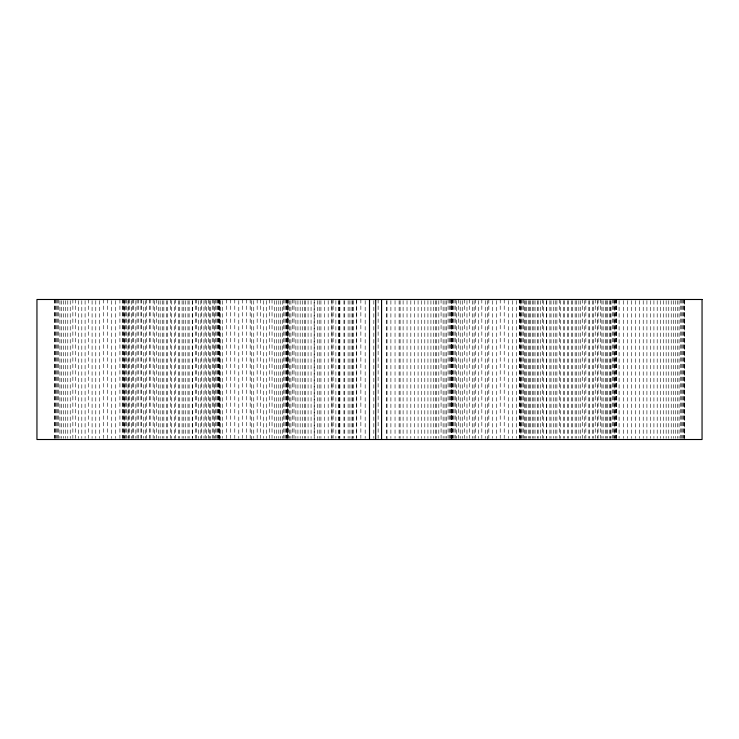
<?xml version="1.0" encoding="UTF-8"?>
<svg xmlns="http://www.w3.org/2000/svg" width="739" height="739" viewBox="0 0 739 739"><rect width="100%" height="100%" fill="white"/><g stroke="black" fill="none" stroke-linecap="round" stroke-linejoin="round"><path stroke-width="0.55" stroke-dasharray="3.69 2.77" d="M684.545 299.489L684.545 438.366M684.434 300.634L684.434 438.366M684.092 299.489L684.092 438.366M683.529 299.489L683.529 438.366M682.744 299.489L682.744 438.366M681.727 299.489L681.727 438.366M680.499 299.489L680.499 438.366M679.058 300.634L679.058 438.366M677.404 300.634L677.404 438.366M675.538 300.634L675.538 438.366M673.478 300.634L673.478 438.366M671.215 300.634L671.215 438.366M668.767 300.634L668.767 438.366M666.135 300.634L666.135 438.366M663.317 300.634L663.317 438.366M660.343 300.634L660.343 438.366M657.202 300.634L657.202 438.366M653.913 300.634L653.913 438.366M650.477 300.634L650.477 438.366M646.911 300.634L646.911 438.366M643.226 300.634L643.226 438.366M639.42 300.634L639.42 438.366M635.522 300.634L635.522 438.366M631.522 300.634L631.522 438.366M627.439 300.634L627.439 438.366M623.291 300.634L623.291 438.366M619.088 300.634L619.088 438.366M616.474 299.489L616.474 438.366M616.363 299.489L616.363 438.366M616.021 299.489L616.021 438.366M615.458 299.489L615.458 438.366M614.83 300.634L614.83 438.366M614.672 299.489L614.672 438.366M613.666 299.489L613.666 438.366M612.437 299.489L612.437 438.366M610.987 300.634L610.987 438.366M610.543 300.634L610.543 438.366M609.333 300.634L609.333 438.366M607.467 300.634L607.467 438.366M606.229 300.634L606.229 438.366M605.407 300.634L605.407 438.366M603.144 300.634L603.144 438.366M601.906 300.634L601.906 438.366M600.696 299.489L600.696 438.366M598.063 299.489L598.063 438.366M597.583 300.634L597.583 438.366M595.246 299.489L595.246 438.366M593.269 300.634L593.269 438.366M592.272 300.634L592.272 438.366M589.131 300.634L589.131 438.366M588.974 300.634L588.974 438.366M585.842 299.489L585.842 438.366M584.725 300.634L584.725 438.366M582.415 299.489L582.415 438.366M580.512 300.634L580.512 438.366M578.849 300.634L578.849 438.366M576.365 300.634L576.365 438.366M575.154 300.634L575.154 438.366M572.291 300.634L572.291 438.366M571.358 300.634L571.358 438.366M568.291 300.634L568.291 438.366M567.45 300.634L567.45 438.366M564.384 300.634L564.384 438.366M563.451 300.634L563.451 438.366M560.587 300.634L560.587 438.366M559.377 299.489L559.377 438.366M556.892 300.634L556.892 438.366M555.22 300.634L555.22 438.366M553.326 300.634L553.326 438.366M551.017 300.634L551.017 438.366M549.899 300.634L549.899 438.366M546.758 300.634L546.758 438.366M546.601 300.634L546.601 438.366M543.47 300.634L543.47 438.366M542.472 299.489L542.472 438.366M540.486 300.634L540.486 438.366M538.158 300.634L538.158 438.366M537.678 300.634L537.678 438.366M535.045 300.634L535.045 438.366M533.835 300.634L533.835 438.366M532.597 300.634L532.597 438.366M530.334 300.634L530.334 438.366M529.512 300.634L529.512 438.366M528.265 300.634L528.265 438.366M526.408 300.634L526.408 438.366M525.198 300.634L525.198 438.366M524.755 300.634L524.755 438.366M523.304 299.489L523.304 438.366M522.076 299.489L522.076 438.366M521.069 299.489L521.069 438.366M520.903 300.634L520.903 438.366M520.274 299.489L520.265 438.366M519.711 299.489L519.711 438.366M519.258 299.489L519.378 438.366M516.653 300.634L516.653 438.366M512.441 300.634L512.441 438.366M508.293 300.634L508.293 438.366M504.22 299.489L504.22 438.366M500.22 299.489L500.22 438.366M496.312 300.634L496.312 438.366M492.516 300.634L492.516 438.366M488.821 299.489L488.821 438.366M487.648 300.634L487.648 439.511M485.255 300.634L485.255 438.366M481.828 299.489L481.828 438.366M478.539 300.634L478.539 438.366M475.399 299.489L475.399 438.366M474.105 300.634L474.105 438.366M472.415 300.634L472.415 438.366M469.607 299.489L469.607 438.366M466.974 300.634L466.974 438.366M464.526 299.489L464.526 438.366M462.263 300.634L462.263 438.366M460.203 300.634L460.203 438.366M458.337 299.489L458.337 438.366M456.684 300.634L456.684 438.366M455.233 299.489L455.233 438.366M454.005 299.489L454.005 438.366M452.998 299.489L452.998 438.366M452.213 299.489L452.139 438.366M452.028 299.489L452.028 438.366M451.686 299.489L451.686 438.366M451.64 299.489L451.64 438.366M451.307 299.489L451.307 438.366M451.187 299.489L451.123 438.366M450.337 299.489L450.337 438.366M449.33 299.489L449.33 438.366M448.102 299.489L448.102 438.366M446.652 300.634L446.652 438.366M444.998 300.634L444.998 438.366M443.132 300.634L443.132 438.366M441.072 299.489L441.072 438.366M438.809 300.634L438.809 438.366M436.361 300.634L436.361 438.366M435.28 300.634L435.28 438.366M433.728 300.634L433.728 438.366M430.92 300.634L430.92 438.366M427.936 300.634L427.936 438.366M424.796 300.634L424.796 438.366M421.507 300.634L421.507 438.366M418.08 300.634L418.08 438.366M414.514 300.634L414.514 438.366M410.819 300.634L410.819 438.366M407.023 300.634L407.023 438.366M403.115 300.634L403.115 438.366M400.095 300.634L400.095 438.366M399.115 300.634L399.115 438.366M395.042 300.634L395.042 438.366M390.894 300.634L390.894 438.366M387.005 300.634L387.005 439.511M386.682 300.634L386.682 438.366M378.137 299.489L378.137 438.366M373.823 300.634L373.823 438.366M365.177 300.634L365.177 438.366M360.863 299.489L360.863 438.366M356.567 299.489L356.567 438.366M356.374 300.634L356.374 438.366M353.611 300.634L353.611 438.366M352.318 300.634L352.318 438.366M351.995 300.634L351.995 439.511M349.916 300.634L349.916 438.366M348.134 300.634L348.106 438.366M344.743 300.634L344.743 438.366M343.958 300.634L343.958 438.366M339.885 300.634L339.885 438.366M339.266 300.634L339.266 438.366M339.035 300.634L339.035 438.366M338.564 300.634L338.564 438.366M335.885 300.634L335.885 438.366M333.077 299.489L333.077 438.366M331.977 300.634L331.977 438.366M331.793 299.489L331.793 438.366M328.181 300.634L328.181 438.366M324.486 300.634L324.486 438.366M320.92 300.634L320.92 438.366M319.183 300.634L319.183 438.366M317.493 300.634L317.493 438.366M314.204 299.489L314.204 438.366L314.14 300.634M311.064 300.634L311.064 438.366M308.08 300.634L308.08 438.366M305.272 300.634L305.272 438.366M304.357 300.634L304.357 438.366M302.639 300.634L302.639 438.366M300.191 300.634L300.191 438.366M297.928 300.634L297.928 438.366M295.868 300.634L295.868 438.366M294.002 299.489L294.002 438.366M292.348 299.489L292.348 438.366M290.898 300.634L290.898 438.366M289.67 300.634L289.67 438.366M288.663 299.489L288.663 438.366M287.877 438.366L287.877 299.489L287.693 438.366M287.36 299.489L287.36 438.366M286.972 299.489L286.972 438.366M286.787 299.489L286.787 438.366M286.002 299.489L286.002 438.366M284.995 299.489L284.995 438.366M283.767 299.489L283.767 438.366M282.316 300.634L282.316 438.366M280.663 300.634L280.663 438.366M278.797 300.634L278.797 438.366M276.737 300.634L276.737 438.366M274.474 300.634L274.474 438.366M272.026 299.489L272.026 438.366M269.393 299.489L269.393 438.366M266.585 300.634L266.585 438.366M263.601 300.634L263.601 438.366M260.461 299.489L260.461 438.366M257.172 299.489L257.172 438.366M253.745 300.634L253.745 438.366M251.352 300.634L251.352 439.511M250.179 299.489L250.179 438.366M246.484 299.489L246.484 438.366M242.688 299.489L242.688 438.366M238.78 300.634L238.78 438.366M234.78 299.489L234.78 438.366M230.707 299.489L230.707 438.366M226.559 299.489L226.559 438.366M222.347 300.634L222.347 438.366M220.628 300.634L220.628 438.366M219.742 299.489L219.742 438.366M219.622 300.634L219.622 438.366M219.289 299.489L219.289 438.366M218.726 299.489L218.726 438.366M218.097 299.489L218.097 438.366M217.931 299.489L217.931 438.366M216.924 299.489L216.924 438.366M215.696 299.489L215.696 438.366M214.245 300.634L214.245 438.366M213.802 299.489L213.802 438.366M212.592 299.489L212.592 438.366M210.735 300.634L210.735 438.366M209.488 300.634L209.488 438.366M208.666 299.489L208.666 438.366M206.403 300.634L206.403 438.366M205.165 299.489L205.165 438.366M203.955 300.634L203.955 438.366M201.322 299.489L201.322 438.366M200.842 300.634L200.842 438.366M198.514 300.634L198.514 438.366M196.528 299.489L196.528 438.366M195.53 299.489L195.53 438.366M192.399 300.634L192.399 438.366M192.242 300.634L192.242 438.366M189.101 300.634L189.101 438.366M187.983 300.634L187.983 438.366M185.674 300.634L185.674 438.366M183.78 300.634L183.78 438.366M182.108 300.634L182.108 438.366M179.623 300.634L179.623 438.366M178.413 300.634L178.413 438.366M175.549 299.489L175.549 438.366M174.616 300.634L174.616 438.366M171.55 300.634L171.55 438.366M170.709 299.489L170.709 438.366M167.642 300.634L167.642 438.366M166.709 300.634L166.709 438.366M163.846 300.634L163.846 438.366M162.635 300.634L162.635 438.366M160.151 300.634L160.151 438.366M158.488 300.634L158.488 438.366M156.585 299.489L156.585 438.366M154.275 300.634L154.275 438.366M153.158 299.489L153.158 438.366M150.026 299.489L150.026 438.366M149.869 299.489L149.869 438.366M146.728 299.489L146.728 438.366M145.731 300.634L145.731 438.366M143.754 300.634L143.754 438.366M141.417 299.489L141.417 438.366M140.937 299.489L140.937 438.366M138.304 299.489L138.304 438.366M137.094 299.489L137.094 438.366M135.856 300.634L135.856 438.366M133.593 299.489L133.593 438.366M132.771 299.489L132.771 438.366M131.533 300.634L131.533 438.366M129.667 299.489L129.667 438.366M128.457 299.489L128.457 438.366M128.013 300.634L128.013 438.366M126.563 299.489L126.563 438.366M125.334 299.489L125.334 438.366M124.328 299.489L124.328 438.366M124.17 300.634L124.17 438.366M123.542 299.489L123.542 438.366M122.979 299.489L122.979 438.366M122.526 299.489L122.526 438.366M119.912 299.489L119.912 438.366M115.709 300.634L115.709 438.366M111.561 300.634L111.561 438.366M107.478 299.489L107.478 438.366M103.478 299.489L103.478 438.366M99.58 300.634L99.58 438.366M95.774 300.634L95.774 438.366M92.089 300.634L92.089 438.366M88.523 299.489L88.523 438.366M85.087 300.634L85.087 438.366M81.798 300.634L81.798 438.366M78.657 300.634L78.657 438.366M75.683 299.489L75.683 438.366M72.865 299.489L72.865 438.366M70.233 300.634L70.233 438.366M67.785 300.634L67.785 438.366M65.522 300.634L65.522 438.366M63.462 300.634L63.462 438.366M61.596 300.634L61.596 438.366M59.942 300.634L59.942 438.366M58.501 299.489L58.501 438.366M57.273 299.489L57.273 438.366M56.256 299.489L56.256 438.366M55.471 299.489L55.471 438.366M54.908 299.489L54.908 438.366M54.455 299.489L54.566 438.366"/><path stroke-width="1.11" d="M381.564 299.489L381.564 439.511M375.689 299.489L375.689 439.511M369.5 299.489L369.5 439.511M702.05 299.489L36.95 299.489L36.95 439.511L702.05 439.511L702.05 299.489"/></g></svg>
